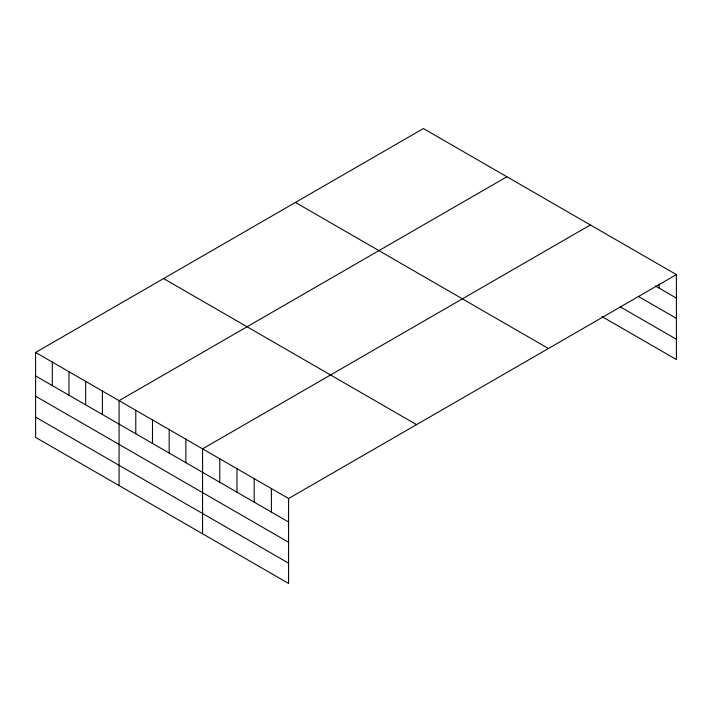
<?xml version="1.0" encoding="UTF-8"?>
<svg xmlns="http://www.w3.org/2000/svg" width="712" height="712" viewBox="0 0 712 712"><rect width="100%" height="100%" fill="white"/><g stroke="black" fill="none" stroke-linecap="round" stroke-linejoin="round"><path stroke-width="1.07" d="M676.4 274.618L423.409 128.552L35.6 352.458L35.6 437.382L288.591 583.448L288.591 498.516L676.4 274.618L676.4 359.542L601.854 316.511M506.899 176.754L119.082 400.651L119.082 485.584M590.382 224.956L202.573 448.854L202.573 533.786M655.378 285.966L676.4 298.097M638.174 296.308L676.4 318.38M620.01 306.712L676.4 339.268M295.435 202.439L548.418 348.506M163.582 278.57L416.565 424.628M35.6 352.458L288.591 498.516M35.6 375.936L288.591 522.003M35.6 396.219L288.591 542.277M35.6 417.107L288.591 563.174M659.196 283.901L659.196 288.173M271.388 488.583L271.388 512.07M254.184 478.651L254.184 502.138M236.98 468.719L236.98 492.206M219.777 458.786L219.777 482.273M185.876 439.215L185.876 462.702M169.18 429.576L169.18 453.063M152.484 419.938L152.484 443.425M135.787 410.29L135.787 433.777M102.386 391.013L102.386 414.5M85.689 381.374L85.689 404.861M68.993 371.735L68.993 395.222M52.296 362.097L52.296 385.584"/></g></svg>
